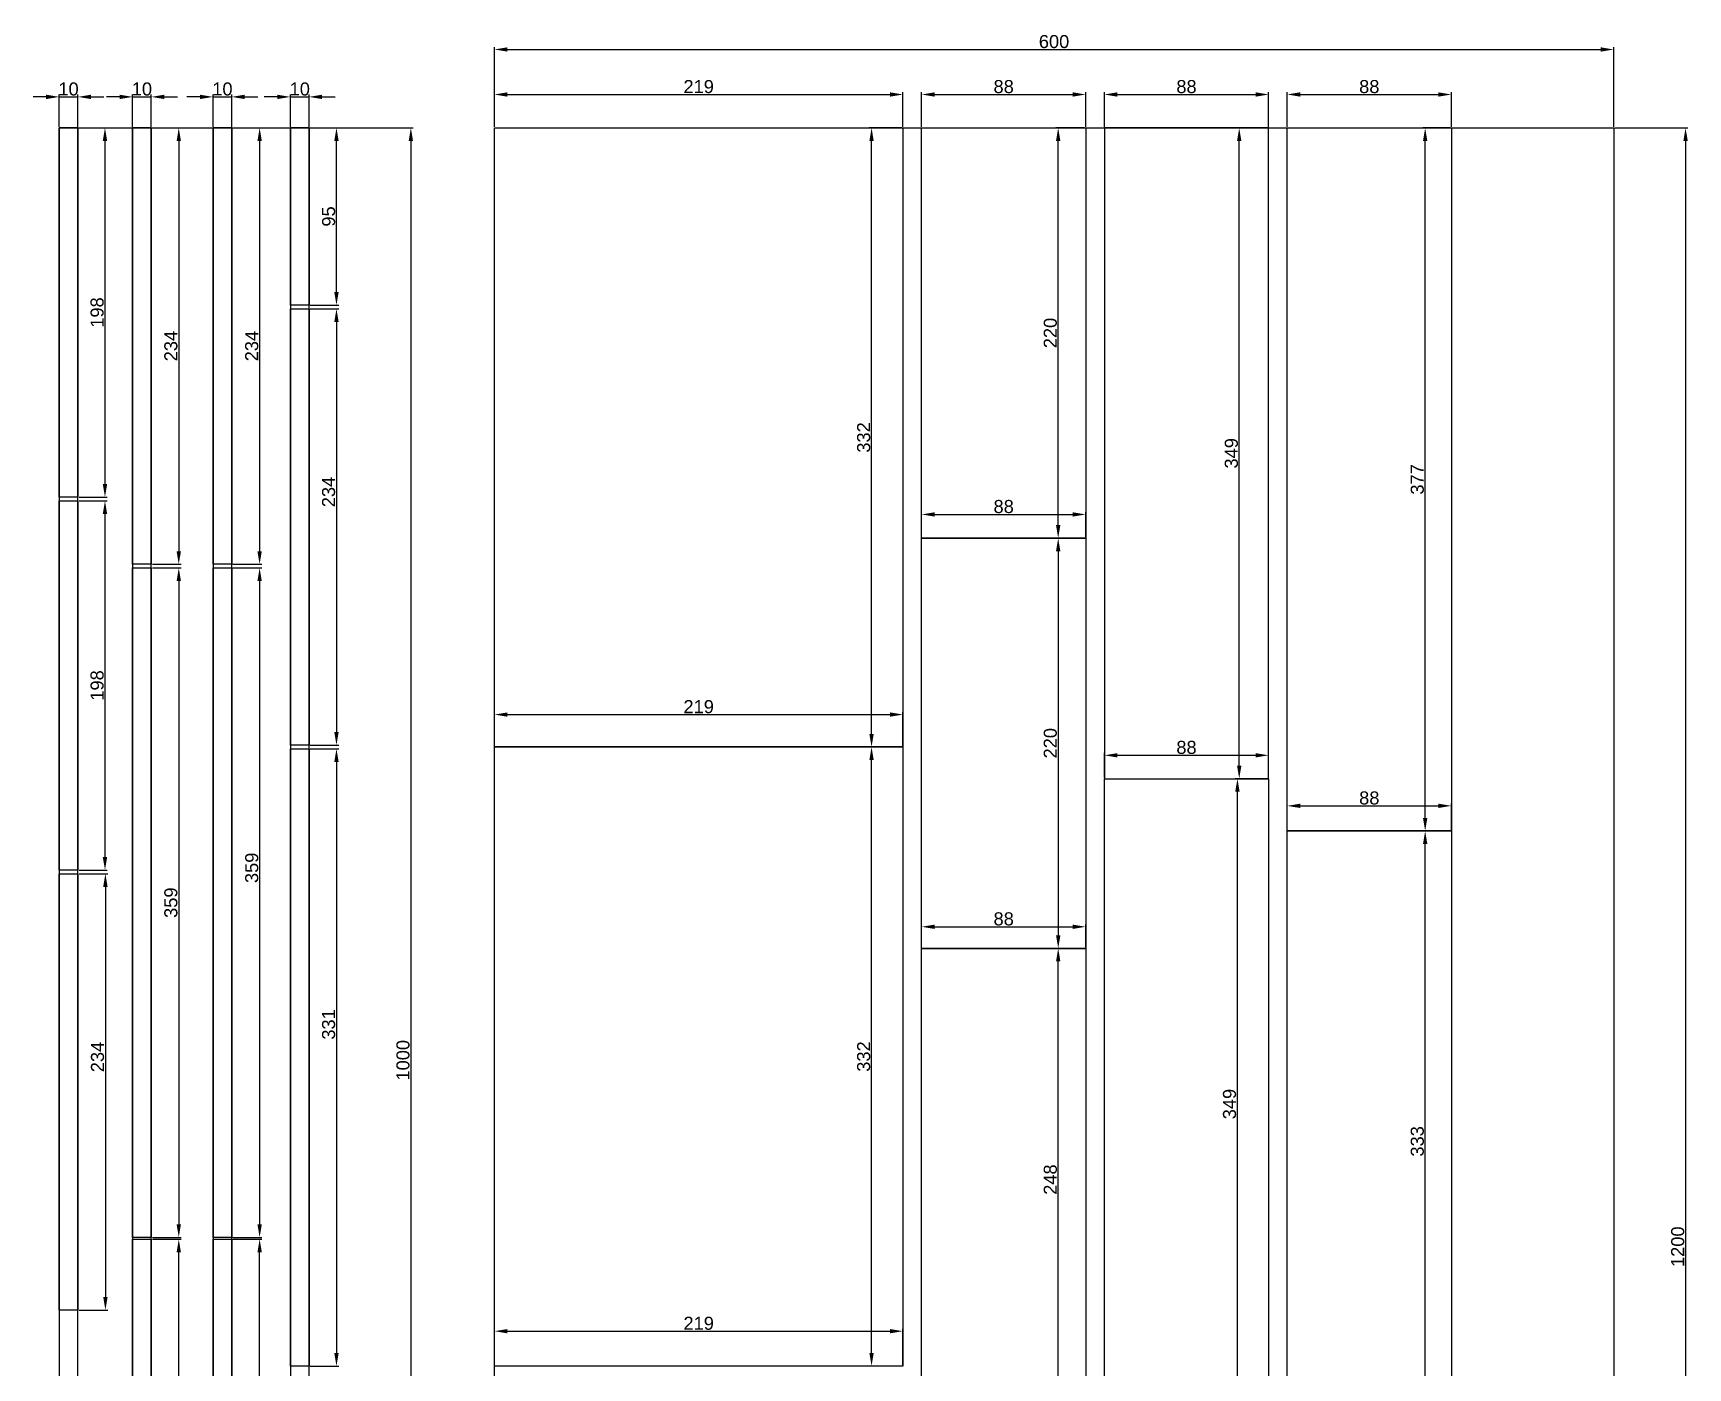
# Model space of a CAD drawing. Header units: millimetres. Extents: x 2483 to 4429, y -710 to 1566.
# Drawn here: x 3542 to 4429, y -175 to 541 of the extents above; entities that cross this region are included whole.
import ezdxf

# ---------------------------------------------------------------- set-up
doc = ezdxf.new("R2010")
doc.units = ezdxf.units.MM
doc.styles.get("Standard").update_dxf_attribs({"font": 'arial.ttf'})
doc.dimstyles.new('ISO-25', dxfattribs={"dimtxt": 7, "dimasz": 7, "dimexe": 1.25, "dimexo": 0.625, "dimtad": 1, "dimtxsty": 'Standard', "dimcen": 2.5, "dimadec": 0, "dimazin": 0, "dimtfac": 1, "dimtmove": 0, "dimatfit": 3, "dimfxl": 1, "dimarcsym": 0})

# ---------------------------------------------------------------- blocks, each defined once
blk = doc.blocks.new('*D347')
at = {"color": 0, "lineweight": -2, "transparency": 16777216}
for p, q in [((3789.08, 158.73), (3789.08, 176.73)), ((3796.08, 175.48), (4001.08, 175.48)), ((4008.08, 158.73), (4008.08, 176.73))]:
    blk.add_line(p, q, dxfattribs=at)
at = {"color": 0, "transparency": 16777216}
for points in [[(3796.08, 176.65), (3796.08, 174.32), (3789.08, 175.48)], [(4001.08, 176.65), (4001.08, 174.32), (4008.08, 175.48)]]:
    blk.add_solid(points, dxfattribs=at)
at = {"layer": 'Defpoints', "color": 0, "transparency": 16777216}
for p in [(4008.08, 175.48), (3789.08, 158.1), (4008.08, 158.1)]:
    blk.add_point(p, dxfattribs=at)
at = {"color": 0, "transparency": 16777216, "insert": (3898.58, 179.68), "char_height": 7, "attachment_point": 5}
blk.add_mtext('219', dxfattribs=at)
blk = doc.blocks.new('*D351')
at = {"color": 0, "lineweight": -2, "transparency": 16777216}
for p, q in [((4018.08, 270.73), (4018.08, 284.06)), ((4106.08, 270.73), (4106.08, 284.06)), ((4025.08, 282.81), (4099.08, 282.81))]:
    blk.add_line(p, q, dxfattribs=at)
at = {"color": 0, "transparency": 16777216}
for points in [[(4025.08, 283.98), (4025.08, 281.64), (4018.08, 282.81)], [(4099.08, 283.98), (4099.08, 281.64), (4106.08, 282.81)]]:
    blk.add_solid(points, dxfattribs=at)
at = {"layer": 'Defpoints', "color": 0, "transparency": 16777216}
for p in [(4106.08, 282.81), (4018.08, 270.1), (4106.08, 270.1)]:
    blk.add_point(p, dxfattribs=at)
at = {"color": 0, "transparency": 16777216, "insert": (4062.08, 287.01), "char_height": 7, "attachment_point": 5}
blk.add_mtext('88', dxfattribs=at)
blk = doc.blocks.new('*D352')
at = {"color": 0, "lineweight": -2, "transparency": 16777216}
for p, q in [((4105.46, 490.1), (4090.06, 490.1)), ((4091.31, 277.1), (4091.31, 483.1)), ((4105.46, 270.1), (4090.06, 270.1))]:
    blk.add_line(p, q, dxfattribs=at)
at = {"color": 0, "transparency": 16777216}
for points in [[(4090.14, 483.1), (4092.47, 483.1), (4091.31, 490.1)], [(4090.14, 277.1), (4092.47, 277.1), (4091.31, 270.1)]]:
    blk.add_solid(points, dxfattribs=at)
at = {"layer": 'Defpoints', "color": 0, "transparency": 16777216}
for p in [(4091.31, 490.1), (4106.08, 490.1), (4106.08, 270.1)]:
    blk.add_point(p, dxfattribs=at)
at = {"color": 0, "transparency": 16777216, "insert": (4087.11, 380.1), "char_height": 7, "attachment_point": 5, "rotation": 90}
blk.add_mtext('220', dxfattribs=at)
blk = doc.blocks.new('*D353')
at = {"color": 0, "lineweight": -2, "transparency": 16777216}
for p, q in [((4018.08, 50.73), (4018.08, 62.93)), ((4106.08, 50.73), (4106.08, 62.93)), ((4025.08, 61.68), (4099.08, 61.68))]:
    blk.add_line(p, q, dxfattribs=at)
at = {"color": 0, "transparency": 16777216}
for points in [[(4025.08, 62.85), (4025.08, 60.52), (4018.08, 61.68)], [(4099.08, 62.85), (4099.08, 60.52), (4106.08, 61.68)]]:
    blk.add_solid(points, dxfattribs=at)
at = {"layer": 'Defpoints', "color": 0, "transparency": 16777216}
for p in [(4106.08, 61.68), (4018.08, 50.1), (4106.08, 50.1)]:
    blk.add_point(p, dxfattribs=at)
at = {"color": 0, "transparency": 16777216, "insert": (4062.08, 65.88), "char_height": 7, "attachment_point": 5}
blk.add_mtext('88', dxfattribs=at)
blk = doc.blocks.new('*D354')
at = {"color": 0, "lineweight": -2, "transparency": 16777216}
for p, q in [((4105.46, 270.1), (4090.06, 270.1)), ((4091.31, 263.1), (4091.31, 57.1)), ((4105.46, 50.1), (4090.06, 50.1))]:
    blk.add_line(p, q, dxfattribs=at)
at = {"color": 0, "transparency": 16777216}
for points in [[(4090.14, 263.1), (4092.47, 263.1), (4091.31, 270.1)], [(4090.14, 57.1), (4092.47, 57.1), (4091.31, 50.1)]]:
    blk.add_solid(points, dxfattribs=at)
at = {"layer": 'Defpoints', "color": 0, "transparency": 16777216}
for p in [(4106.08, 270.1), (4091.31, 50.1), (4106.08, 50.1)]:
    blk.add_point(p, dxfattribs=at)
at = {"color": 0, "transparency": 16777216, "insert": (4087.11, 160.1), "char_height": 7, "attachment_point": 5, "rotation": 90}
blk.add_mtext('220', dxfattribs=at)
blk = doc.blocks.new('*D355')
at = {"color": 0, "lineweight": -2, "transparency": 16777216}
for p, q in [((4105.46, 50.1), (4090.06, 50.1)), ((4091.31, -190.9), (4091.31, 43.1)), ((4105.46, -197.9), (4090.06, -197.9))]:
    blk.add_line(p, q, dxfattribs=at)
at = {"color": 0, "transparency": 16777216}
for points in [[(4090.14, 43.1), (4092.47, 43.1), (4091.31, 50.1)], [(4090.14, -190.9), (4092.47, -190.9), (4091.31, -197.9)]]:
    blk.add_solid(points, dxfattribs=at)
at = {"layer": 'Defpoints', "color": 0, "transparency": 16777216}
for p in [(4091.31, 50.1), (4106.08, 50.1), (4106.08, -197.9)]:
    blk.add_point(p, dxfattribs=at)
at = {"color": 0, "transparency": 16777216, "insert": (4087.11, -73.9), "char_height": 7, "attachment_point": 5, "rotation": 90}
blk.add_mtext('248', dxfattribs=at)
blk = doc.blocks.new('*D359')
at = {"color": 0, "lineweight": -2, "transparency": 16777216}
for p, q in [((3789.08, 490.73), (3789.08, 509.27)), ((3796.08, 508.02), (4001.08, 508.02)), ((4008.08, 490.73), (4008.08, 509.27))]:
    blk.add_line(p, q, dxfattribs=at)
at = {"color": 0, "transparency": 16777216}
for points in [[(3796.08, 509.19), (3796.08, 506.85), (3789.08, 508.02)], [(4001.08, 509.19), (4001.08, 506.85), (4008.08, 508.02)]]:
    blk.add_solid(points, dxfattribs=at)
at = {"layer": 'Defpoints', "color": 0, "transparency": 16777216}
for p in [(4008.08, 508.02), (3789.08, 490.1), (4008.08, 490.1)]:
    blk.add_point(p, dxfattribs=at)
at = {"color": 0, "transparency": 16777216, "insert": (3898.58, 512.22), "char_height": 7, "attachment_point": 5}
blk.add_mtext('219', dxfattribs=at)
blk = doc.blocks.new('*D360')
at = {"color": 0, "lineweight": -2, "transparency": 16777216}
for p, q in [((4018.08, 490.73), (4018.08, 509.27)), ((4025.08, 508.02), (4099.08, 508.02)), ((4106.08, 490.73), (4106.08, 509.27))]:
    blk.add_line(p, q, dxfattribs=at)
at = {"color": 0, "transparency": 16777216}
for points in [[(4025.08, 509.19), (4025.08, 506.85), (4018.08, 508.02)], [(4099.08, 509.19), (4099.08, 506.85), (4106.08, 508.02)]]:
    blk.add_solid(points, dxfattribs=at)
at = {"layer": 'Defpoints', "color": 0, "transparency": 16777216}
for p in [(4106.08, 508.02), (4018.08, 490.1), (4106.08, 490.1)]:
    blk.add_point(p, dxfattribs=at)
at = {"color": 0, "transparency": 16777216, "insert": (4062.08, 512.22), "char_height": 7, "attachment_point": 5}
blk.add_mtext('88', dxfattribs=at)
blk = doc.blocks.new('*D363')
at = {"color": 0, "lineweight": -2, "transparency": 16777216}
for p, q in [((4203.46, 490.1), (4187.1, 490.1)), ((4188.35, 148.1), (4188.35, 483.1)), ((4203.46, 141.1), (4187.1, 141.1))]:
    blk.add_line(p, q, dxfattribs=at)
at = {"color": 0, "transparency": 16777216}
for points in [[(4187.18, 483.1), (4189.51, 483.1), (4188.35, 490.1)], [(4187.18, 148.1), (4189.51, 148.1), (4188.35, 141.1)]]:
    blk.add_solid(points, dxfattribs=at)
at = {"layer": 'Defpoints', "color": 0, "transparency": 16777216}
for p in [(4188.35, 490.1), (4204.08, 490.1), (4204.08, 141.1)]:
    blk.add_point(p, dxfattribs=at)
at = {"color": 0, "transparency": 16777216, "insert": (4184.15, 315.6), "char_height": 7, "attachment_point": 5, "rotation": 90}
blk.add_mtext('349', dxfattribs=at)
blk = doc.blocks.new('*D366')
at = {"color": 0, "lineweight": -2, "transparency": 16777216}
for p, q in [((4203.46, 141.1), (4186.13, 141.1)), ((4187.38, -200.9), (4187.38, 134.1)), ((4204.46, -207.9), (4186.13, -207.9))]:
    blk.add_line(p, q, dxfattribs=at)
at = {"color": 0, "transparency": 16777216}
for points in [[(4186.21, 134.1), (4188.55, 134.1), (4187.38, 141.1)], [(4186.21, -200.9), (4188.55, -200.9), (4187.38, -207.9)]]:
    blk.add_solid(points, dxfattribs=at)
at = {"layer": 'Defpoints', "color": 0, "transparency": 16777216}
for p in [(4187.38, 141.1), (4204.08, 141.1), (4205.08, -207.9)]:
    blk.add_point(p, dxfattribs=at)
at = {"color": 0, "transparency": 16777216, "insert": (4183.18, -33.4), "char_height": 7, "attachment_point": 5, "rotation": 90}
blk.add_mtext('349', dxfattribs=at)
blk = doc.blocks.new('*D374')
at = {"color": 0, "lineweight": -2, "transparency": 16777216}
for p, q in [((4116.08, 141.73), (4116.08, 154.89)), ((4123.08, 153.64), (4197.08, 153.64)), ((4204.08, 141.73), (4204.08, 154.89))]:
    blk.add_line(p, q, dxfattribs=at)
at = {"color": 0, "transparency": 16777216}
for points in [[(4123.08, 154.81), (4123.08, 152.48), (4116.08, 153.64)], [(4197.08, 154.81), (4197.08, 152.48), (4204.08, 153.64)]]:
    blk.add_solid(points, dxfattribs=at)
at = {"layer": 'Defpoints', "color": 0, "transparency": 16777216}
for p in [(4204.08, 153.64), (4116.08, 141.1), (4204.08, 141.1)]:
    blk.add_point(p, dxfattribs=at)
at = {"color": 0, "transparency": 16777216, "insert": (4160.08, 157.84), "char_height": 7, "attachment_point": 5}
blk.add_mtext('88', dxfattribs=at)
blk = doc.blocks.new('*D375')
at = {"color": 0, "lineweight": -2, "transparency": 16777216}
for p, q in [((4116.08, 490.73), (4116.08, 509.27)), ((4123.08, 508.02), (4197.08, 508.02)), ((4204.08, 490.73), (4204.08, 509.27))]:
    blk.add_line(p, q, dxfattribs=at)
at = {"color": 0, "transparency": 16777216}
for points in [[(4123.08, 509.19), (4123.08, 506.85), (4116.08, 508.02)], [(4197.08, 509.19), (4197.08, 506.85), (4204.08, 508.02)]]:
    blk.add_solid(points, dxfattribs=at)
at = {"layer": 'Defpoints', "color": 0, "transparency": 16777216}
for p in [(4204.08, 508.02), (4116.08, 490.1), (4204.08, 490.1)]:
    blk.add_point(p, dxfattribs=at)
at = {"color": 0, "transparency": 16777216, "insert": (4160.08, 512.22), "char_height": 7, "attachment_point": 5}
blk.add_mtext('88', dxfattribs=at)
blk = doc.blocks.new('*D379')
at = {"color": 0, "lineweight": -2, "transparency": 16777216}
for p, q in [((4214.08, 490.73), (4214.08, 509.27)), ((4221.08, 508.02), (4295.08, 508.02)), ((4302.08, 490.73), (4302.08, 509.27))]:
    blk.add_line(p, q, dxfattribs=at)
at = {"color": 0, "transparency": 16777216}
for points in [[(4221.08, 509.19), (4221.08, 506.85), (4214.08, 508.02)], [(4295.08, 509.19), (4295.08, 506.85), (4302.08, 508.02)]]:
    blk.add_solid(points, dxfattribs=at)
at = {"layer": 'Defpoints', "color": 0, "transparency": 16777216}
for p in [(4302.08, 508.02), (4214.08, 490.1), (4302.08, 490.1)]:
    blk.add_point(p, dxfattribs=at)
at = {"color": 0, "transparency": 16777216, "insert": (4258.08, 512.22), "char_height": 7, "attachment_point": 5}
blk.add_mtext('88', dxfattribs=at)
blk = doc.blocks.new('*D380')
at = {"color": 0, "lineweight": -2, "transparency": 16777216}
for p, q in [((4214.08, 113.73), (4214.08, 127.78)), ((4221.08, 126.53), (4295.08, 126.53)), ((4302.08, 113.73), (4302.08, 127.78))]:
    blk.add_line(p, q, dxfattribs=at)
at = {"color": 0, "transparency": 16777216}
for points in [[(4221.08, 127.7), (4221.08, 125.37), (4214.08, 126.53)], [(4295.08, 127.7), (4295.08, 125.37), (4302.08, 126.53)]]:
    blk.add_solid(points, dxfattribs=at)
at = {"layer": 'Defpoints', "color": 0, "transparency": 16777216}
for p in [(4302.08, 126.53), (4214.08, 113.1), (4302.08, 113.1)]:
    blk.add_point(p, dxfattribs=at)
at = {"color": 0, "transparency": 16777216, "insert": (4258.08, 130.73), "char_height": 7, "attachment_point": 5}
blk.add_mtext('88', dxfattribs=at)
blk = doc.blocks.new('*D381')
at = {"color": 0, "lineweight": -2, "transparency": 16777216}
for p, q in [((4301.46, 490.1), (4286.78, 490.1)), ((4288.03, 120.1), (4288.03, 483.1)), ((4301.46, 113.1), (4286.78, 113.1))]:
    blk.add_line(p, q, dxfattribs=at)
at = {"color": 0, "transparency": 16777216}
for points in [[(4286.86, 483.1), (4289.2, 483.1), (4288.03, 490.1)], [(4286.86, 120.1), (4289.2, 120.1), (4288.03, 113.1)]]:
    blk.add_solid(points, dxfattribs=at)
at = {"layer": 'Defpoints', "color": 0, "transparency": 16777216}
for p in [(4288.03, 490.1), (4302.08, 490.1), (4302.08, 113.1)]:
    blk.add_point(p, dxfattribs=at)
at = {"color": 0, "transparency": 16777216, "insert": (4283.83, 301.6), "char_height": 7, "attachment_point": 5, "rotation": 90}
blk.add_mtext('377', dxfattribs=at)
blk = doc.blocks.new('*D386')
at = {"color": 0, "lineweight": -2, "transparency": 16777216}
for p, q in [((4301.46, 113.1), (4286.78, 113.1)), ((4288.03, -212.9), (4288.03, 106.1)), ((4301.46, -219.9), (4286.78, -219.9))]:
    blk.add_line(p, q, dxfattribs=at)
at = {"color": 0, "transparency": 16777216}
for points in [[(4286.86, 106.1), (4289.2, 106.1), (4288.03, 113.1)], [(4286.86, -212.9), (4289.2, -212.9), (4288.03, -219.9)]]:
    blk.add_solid(points, dxfattribs=at)
at = {"layer": 'Defpoints', "color": 0, "transparency": 16777216}
for p in [(4288.03, 113.1), (4302.08, 113.1), (4302.08, -219.9)]:
    blk.add_point(p, dxfattribs=at)
at = {"color": 0, "transparency": 16777216, "insert": (4283.83, -53.4), "char_height": 7, "attachment_point": 5, "rotation": 90}
blk.add_mtext('333', dxfattribs=at)
blk = doc.blocks.new('*D398')
at = {"color": 0, "lineweight": -2, "transparency": 16777216}
for p, q in [((4007.46, 490.1), (3990.01, 490.1)), ((3991.26, 165.1), (3991.26, 483.1)), ((4007.46, 158.1), (3990.01, 158.1))]:
    blk.add_line(p, q, dxfattribs=at)
at = {"color": 0, "transparency": 16777216}
for points in [[(3990.09, 483.1), (3992.42, 483.1), (3991.26, 490.1)], [(3990.09, 165.1), (3992.42, 165.1), (3991.26, 158.1)]]:
    blk.add_solid(points, dxfattribs=at)
at = {"layer": 'Defpoints', "color": 0, "transparency": 16777216}
for p in [(3991.26, 490.1), (4008.08, 490.1), (4008.08, 158.1)]:
    blk.add_point(p, dxfattribs=at)
at = {"color": 0, "transparency": 16777216, "insert": (3987.05, 324.1), "char_height": 7, "attachment_point": 5, "rotation": 90}
blk.add_mtext('332', dxfattribs=at)
blk = doc.blocks.new('*D400')
at = {"color": 0, "lineweight": -2, "transparency": 16777216}
for p, q in [((3789.08, -173.27), (3789.08, -153.95)), ((3796.08, -155.2), (4001.08, -155.2)), ((4008.08, -173.27), (4008.08, -153.95))]:
    blk.add_line(p, q, dxfattribs=at)
at = {"color": 0, "transparency": 16777216}
for points in [[(3796.08, -154.04), (3796.08, -156.37), (3789.08, -155.2)], [(4001.08, -154.04), (4001.08, -156.37), (4008.08, -155.2)]]:
    blk.add_solid(points, dxfattribs=at)
at = {"layer": 'Defpoints', "color": 0, "transparency": 16777216}
for p in [(4008.08, -155.2), (3789.08, -173.9), (4008.08, -173.9)]:
    blk.add_point(p, dxfattribs=at)
at = {"color": 0, "transparency": 16777216, "insert": (3898.58, -151), "char_height": 7, "attachment_point": 5}
blk.add_mtext('219', dxfattribs=at)
blk = doc.blocks.new('*D401')
at = {"color": 0, "lineweight": -2, "transparency": 16777216}
for p, q in [((4007.46, 158.1), (3990.01, 158.1)), ((3991.26, -166.9), (3991.26, 151.1)), ((4007.46, -173.9), (3990.01, -173.9))]:
    blk.add_line(p, q, dxfattribs=at)
at = {"color": 0, "transparency": 16777216}
for points in [[(3990.09, 151.1), (3992.42, 151.1), (3991.26, 158.1)], [(3990.09, -166.9), (3992.42, -166.9), (3991.26, -173.9)]]:
    blk.add_solid(points, dxfattribs=at)
at = {"layer": 'Defpoints', "color": 0, "transparency": 16777216}
for p in [(3991.26, 158.1), (4008.08, 158.1), (4008.08, -173.9)]:
    blk.add_point(p, dxfattribs=at)
at = {"color": 0, "transparency": 16777216, "insert": (3987.05, -7.9), "char_height": 7, "attachment_point": 5, "rotation": 90}
blk.add_mtext('332', dxfattribs=at)
blk = doc.blocks.new('*D403')
at = {"color": 0, "lineweight": -2, "transparency": 16777216}
for p, q in [((3789.08, 490.73), (3789.08, 533.41)), ((4389.08, 490.73), (4389.08, 533.41)), ((3796.08, 532.16), (4382.08, 532.16))]:
    blk.add_line(p, q, dxfattribs=at)
at = {"color": 0, "transparency": 16777216}
for points in [[(3796.08, 533.33), (3796.08, 530.99), (3789.08, 532.16)], [(4382.08, 533.33), (4382.08, 530.99), (4389.08, 532.16)]]:
    blk.add_solid(points, dxfattribs=at)
at = {"layer": 'Defpoints', "color": 0, "transparency": 16777216}
for p in [(4389.08, 532.16), (3789.08, 490.1), (4389.08, 490.1)]:
    blk.add_point(p, dxfattribs=at)
at = {"color": 0, "transparency": 16777216, "insert": (4089.08, 536.36), "char_height": 7, "attachment_point": 5}
blk.add_mtext('600', dxfattribs=at)
blk = doc.blocks.new('*D404')
at = {"color": 0, "lineweight": -2, "transparency": 16777216}
for p, q in [((4389.71, 490.1), (4428.87, 490.1)), ((4427.62, 483.1), (4427.62, -702.9)), ((4389.71, -709.9), (4428.87, -709.9))]:
    blk.add_line(p, q, dxfattribs=at)
at = {"color": 0, "transparency": 16777216}
for points in [[(4426.46, 483.1), (4428.79, 483.1), (4427.62, 490.1)], [(4426.46, -702.9), (4428.79, -702.9), (4427.62, -709.9)]]:
    blk.add_solid(points, dxfattribs=at)
at = {"layer": 'Defpoints', "color": 0, "transparency": 16777216}
for p in [(4389.08, 490.1), (4389.08, -709.9), (4427.62, -709.9)]:
    blk.add_point(p, dxfattribs=at)
at = {"color": 0, "transparency": 16777216, "insert": (4423.43, -109.9), "char_height": 7, "attachment_point": 5, "rotation": 90}
blk.add_mtext('1200', dxfattribs=at)
blk = doc.blocks.new('*D431')
at = {"color": 0, "lineweight": -2, "transparency": 16777216}
for p, q in [((3672.73, 506.73), (3665.73, 506.73)), ((3679.73, 490.73), (3679.73, 507.98)), ((3679.73, 506.73), (3689.73, 506.73)), ((3689.73, 490.73), (3689.73, 507.98)), ((3696.73, 506.73), (3703.73, 506.73))]:
    blk.add_line(p, q, dxfattribs=at)
at = {"color": 0, "transparency": 16777216}
for points in [[(3672.73, 507.9), (3672.73, 505.57), (3679.73, 506.73)], [(3696.73, 507.9), (3696.73, 505.57), (3689.73, 506.73)]]:
    blk.add_solid(points, dxfattribs=at)
at = {"layer": 'Defpoints', "color": 0, "transparency": 16777216}
for p in [(3689.73, 506.73), (3679.73, 490.1), (3689.73, 490.1)]:
    blk.add_point(p, dxfattribs=at)
at = {"color": 0, "transparency": 16777216, "insert": (3684.73, 510.93), "char_height": 7, "attachment_point": 5}
blk.add_mtext('10', dxfattribs=at)
blk = doc.blocks.new('*D437')
at = {"color": 0, "lineweight": -2, "transparency": 16777216}
for p, q in [((3631.26, 506.73), (3624.26, 506.73)), ((3638.26, 490.73), (3638.26, 507.98)), ((3638.26, 506.73), (3648.26, 506.73)), ((3648.26, 490.73), (3648.26, 507.98)), ((3655.26, 506.73), (3662.26, 506.73))]:
    blk.add_line(p, q, dxfattribs=at)
at = {"color": 0, "transparency": 16777216}
for points in [[(3631.26, 507.9), (3631.26, 505.57), (3638.26, 506.73)], [(3655.26, 507.9), (3655.26, 505.57), (3648.26, 506.73)]]:
    blk.add_solid(points, dxfattribs=at)
at = {"layer": 'Defpoints', "color": 0, "transparency": 16777216}
for p in [(3648.26, 506.73), (3638.26, 490.1), (3648.26, 490.1)]:
    blk.add_point(p, dxfattribs=at)
at = {"color": 0, "transparency": 16777216, "insert": (3643.26, 510.93), "char_height": 7, "attachment_point": 5}
blk.add_mtext('10', dxfattribs=at)
blk = doc.blocks.new('*D439')
at = {"color": 0, "lineweight": -2, "transparency": 16777216}
for p, q in [((3548.77, 506.73), (3541.77, 506.73)), ((3555.77, 490.73), (3555.77, 507.98)), ((3555.77, 506.73), (3565.77, 506.73)), ((3565.77, 490.73), (3565.77, 507.98)), ((3572.77, 506.73), (3579.77, 506.73))]:
    blk.add_line(p, q, dxfattribs=at)
at = {"color": 0, "transparency": 16777216}
for points in [[(3548.77, 507.9), (3548.77, 505.57), (3555.77, 506.73)], [(3572.77, 507.9), (3572.77, 505.57), (3565.77, 506.73)]]:
    blk.add_solid(points, dxfattribs=at)
at = {"layer": 'Defpoints', "color": 0, "transparency": 16777216}
for p in [(3565.77, 506.73), (3555.77, 490.1), (3565.77, 490.1)]:
    blk.add_point(p, dxfattribs=at)
at = {"color": 0, "transparency": 16777216, "insert": (3560.77, 510.93), "char_height": 7, "attachment_point": 5}
blk.add_mtext('10', dxfattribs=at)
blk = doc.blocks.new('*D440')
at = {"color": 0, "lineweight": -2, "transparency": 16777216}
for p, q in [((3690.36, 490.1), (3705.66, 490.1)), ((3704.41, 402.1), (3704.41, 483.1)), ((3690.36, 395.1), (3705.66, 395.1))]:
    blk.add_line(p, q, dxfattribs=at)
at = {"color": 0, "transparency": 16777216}
for points in [[(3703.24, 483.1), (3705.58, 483.1), (3704.41, 490.1)], [(3703.24, 402.1), (3705.58, 402.1), (3704.41, 395.1)]]:
    blk.add_solid(points, dxfattribs=at)
at = {"layer": 'Defpoints', "color": 0, "transparency": 16777216}
for p in [(3689.73, 490.1), (3704.41, 490.1), (3689.73, 395.1)]:
    blk.add_point(p, dxfattribs=at)
at = {"color": 0, "transparency": 16777216, "insert": (3700.21, 442.6), "char_height": 7, "attachment_point": 5, "rotation": 90}
blk.add_mtext('95', dxfattribs=at)
blk = doc.blocks.new('*D441')
at = {"color": 0, "lineweight": -2, "transparency": 16777216}
for p, q in [((3690.36, 393.1), (3705.66, 393.1)), ((3704.41, 386.1), (3704.41, 166.1)), ((3690.36, 159.1), (3705.66, 159.1))]:
    blk.add_line(p, q, dxfattribs=at)
at = {"color": 0, "transparency": 16777216}
for points in [[(3703.24, 386.1), (3705.58, 386.1), (3704.41, 393.1)], [(3703.24, 166.1), (3705.58, 166.1), (3704.41, 159.1)]]:
    blk.add_solid(points, dxfattribs=at)
at = {"layer": 'Defpoints', "color": 0, "transparency": 16777216}
for p in [(3689.73, 393.1), (3689.73, 159.1), (3704.41, 159.1)]:
    blk.add_point(p, dxfattribs=at)
at = {"color": 0, "transparency": 16777216, "insert": (3700.21, 294.84), "char_height": 7, "attachment_point": 5, "rotation": 90}
blk.add_mtext('234', dxfattribs=at)
blk = doc.blocks.new('*D442')
at = {"color": 0, "lineweight": -2, "transparency": 16777216}
for p, q in [((3690.36, 157.1), (3705.66, 157.1)), ((3704.41, 150.1), (3704.41, -166.9)), ((3690.36, -173.9), (3705.66, -173.9))]:
    blk.add_line(p, q, dxfattribs=at)
at = {"color": 0, "transparency": 16777216}
for points in [[(3703.24, 150.1), (3705.58, 150.1), (3704.41, 157.1)], [(3703.24, -166.9), (3705.58, -166.9), (3704.41, -173.9)]]:
    blk.add_solid(points, dxfattribs=at)
at = {"layer": 'Defpoints', "color": 0, "transparency": 16777216}
for p in [(3689.73, 157.1), (3689.73, -173.9), (3704.41, -173.9)]:
    blk.add_point(p, dxfattribs=at)
at = {"color": 0, "transparency": 16777216, "insert": (3700.21, 9.31), "char_height": 7, "attachment_point": 5, "rotation": 90}
blk.add_mtext('331', dxfattribs=at)
blk = doc.blocks.new('*D444')
at = {"color": 0, "lineweight": -2, "transparency": 16777216}
for p, q in [((3648.89, 490.1), (3664.46, 490.1)), ((3663.21, 483.1), (3663.21, 263.1)), ((3648.89, 256.1), (3664.46, 256.1))]:
    blk.add_line(p, q, dxfattribs=at)
at = {"color": 0, "transparency": 16777216}
for points in [[(3662.04, 483.1), (3664.38, 483.1), (3663.21, 490.1)], [(3662.04, 263.1), (3664.38, 263.1), (3663.21, 256.1)]]:
    blk.add_solid(points, dxfattribs=at)
at = {"layer": 'Defpoints', "color": 0, "transparency": 16777216}
for p in [(3648.26, 490.1), (3648.26, 256.1), (3663.21, 256.1)]:
    blk.add_point(p, dxfattribs=at)
at = {"color": 0, "transparency": 16777216, "insert": (3659.01, 373.1), "char_height": 7, "attachment_point": 5, "rotation": 90}
blk.add_mtext('234', dxfattribs=at)
blk = doc.blocks.new('*D445')
at = {"color": 0, "lineweight": -2, "transparency": 16777216}
for p, q in [((3648.89, 254.1), (3664.46, 254.1)), ((3663.21, 247.1), (3663.21, -97.9)), ((3648.89, -104.9), (3664.46, -104.9))]:
    blk.add_line(p, q, dxfattribs=at)
at = {"color": 0, "transparency": 16777216}
for points in [[(3662.04, 247.1), (3664.38, 247.1), (3663.21, 254.1)], [(3662.04, -97.9), (3664.38, -97.9), (3663.21, -104.9)]]:
    blk.add_solid(points, dxfattribs=at)
at = {"layer": 'Defpoints', "color": 0, "transparency": 16777216}
for p in [(3648.26, 254.1), (3648.26, -104.9), (3663.21, -104.9)]:
    blk.add_point(p, dxfattribs=at)
at = {"color": 0, "transparency": 16777216, "insert": (3659.01, 93.28), "char_height": 7, "attachment_point": 5, "rotation": 90}
blk.add_mtext('359', dxfattribs=at)
blk = doc.blocks.new('*D446')
at = {"color": 0, "lineweight": -2, "transparency": 16777216}
for p, q in [((3648.89, -105.9), (3664.46, -105.9)), ((3663.21, -457.9), (3663.21, -112.9)), ((3648.89, -464.9), (3664.46, -464.9))]:
    blk.add_line(p, q, dxfattribs=at)
at = {"color": 0, "transparency": 16777216}
for points in [[(3662.04, -112.9), (3664.38, -112.9), (3663.21, -105.9)], [(3662.04, -457.9), (3664.38, -457.9), (3663.21, -464.9)]]:
    blk.add_solid(points, dxfattribs=at)
at = {"layer": 'Defpoints', "color": 0, "transparency": 16777216}
for p in [(3648.26, -105.9), (3663.21, -105.9), (3648.26, -464.9)]:
    blk.add_point(p, dxfattribs=at)
at = {"color": 0, "transparency": 16777216, "insert": (3659.01, -266.72), "char_height": 7, "attachment_point": 5, "rotation": 90}
blk.add_mtext('359', dxfattribs=at)
blk = doc.blocks.new('*D453')
at = {"color": 0, "lineweight": -2, "transparency": 16777216}
for p, q in [((3588.11, 506.73), (3581.11, 506.73)), ((3595.11, 490.73), (3595.11, 507.98)), ((3595.11, 506.73), (3605.11, 506.73)), ((3605.11, 490.73), (3605.11, 507.98)), ((3612.11, 506.73), (3619.11, 506.73))]:
    blk.add_line(p, q, dxfattribs=at)
at = {"color": 0, "transparency": 16777216}
for points in [[(3588.11, 507.9), (3588.11, 505.57), (3595.11, 506.73)], [(3612.11, 507.9), (3612.11, 505.57), (3605.11, 506.73)]]:
    blk.add_solid(points, dxfattribs=at)
at = {"layer": 'Defpoints', "color": 0, "transparency": 16777216}
for p in [(3605.11, 506.73), (3595.11, 490.1), (3605.11, 490.1)]:
    blk.add_point(p, dxfattribs=at)
at = {"color": 0, "transparency": 16777216, "insert": (3600.11, 510.93), "char_height": 7, "attachment_point": 5}
blk.add_mtext('10', dxfattribs=at)
blk = doc.blocks.new('*D454')
at = {"color": 0, "lineweight": -2, "transparency": 16777216}
for p, q in [((3605.74, 490.1), (3621.11, 490.1)), ((3619.86, 483.1), (3619.86, 263.1)), ((3605.74, 256.1), (3621.11, 256.1))]:
    blk.add_line(p, q, dxfattribs=at)
at = {"color": 0, "transparency": 16777216}
for points in [[(3618.7, 483.1), (3621.03, 483.1), (3619.86, 490.1)], [(3618.7, 263.1), (3621.03, 263.1), (3619.86, 256.1)]]:
    blk.add_solid(points, dxfattribs=at)
at = {"layer": 'Defpoints', "color": 0, "transparency": 16777216}
for p in [(3605.11, 490.1), (3605.11, 256.1), (3619.86, 256.1)]:
    blk.add_point(p, dxfattribs=at)
at = {"color": 0, "transparency": 16777216, "insert": (3615.66, 373.1), "char_height": 7, "attachment_point": 5, "rotation": 90}
blk.add_mtext('234', dxfattribs=at)
blk = doc.blocks.new('*D455')
at = {"color": 0, "lineweight": -2, "transparency": 16777216}
for p, q in [((3605.74, 254.1), (3621.11, 254.1)), ((3619.86, 247.1), (3619.86, -97.9)), ((3605.74, -104.9), (3621.11, -104.9))]:
    blk.add_line(p, q, dxfattribs=at)
at = {"color": 0, "transparency": 16777216}
for points in [[(3618.7, 247.1), (3621.03, 247.1), (3619.86, 254.1)], [(3618.7, -97.9), (3621.03, -97.9), (3619.86, -104.9)]]:
    blk.add_solid(points, dxfattribs=at)
at = {"layer": 'Defpoints', "color": 0, "transparency": 16777216}
for p in [(3605.11, 254.1), (3605.11, -104.9), (3619.86, -104.9)]:
    blk.add_point(p, dxfattribs=at)
at = {"color": 0, "transparency": 16777216, "insert": (3615.66, 74.6), "char_height": 7, "attachment_point": 5, "rotation": 90}
blk.add_mtext('359', dxfattribs=at)
blk = doc.blocks.new('*D456')
at = {"color": 0, "lineweight": -2, "transparency": 16777216}
for p, q in [((3605.74, -105.9), (3621.11, -105.9)), ((3619.86, -457.9), (3619.86, -112.9)), ((3605.74, -464.9), (3621.11, -464.9))]:
    blk.add_line(p, q, dxfattribs=at)
at = {"color": 0, "transparency": 16777216}
for points in [[(3618.7, -112.9), (3621.03, -112.9), (3619.86, -105.9)], [(3618.7, -457.9), (3621.03, -457.9), (3619.86, -464.9)]]:
    blk.add_solid(points, dxfattribs=at)
at = {"layer": 'Defpoints', "color": 0, "transparency": 16777216}
for p in [(3605.11, -105.9), (3619.86, -105.9), (3605.11, -464.9)]:
    blk.add_point(p, dxfattribs=at)
at = {"color": 0, "transparency": 16777216, "insert": (3615.66, -266.72), "char_height": 7, "attachment_point": 5, "rotation": 90}
blk.add_mtext('359', dxfattribs=at)
blk = doc.blocks.new('*D459')
at = {"color": 0, "lineweight": -2, "transparency": 16777216}
for p, q in [((3566.4, 90.1), (3581.78, 90.1)), ((3580.53, 83.1), (3580.53, -136.9)), ((3566.4, -143.9), (3581.78, -143.9))]:
    blk.add_line(p, q, dxfattribs=at)
at = {"color": 0, "transparency": 16777216}
for points in [[(3579.36, 83.1), (3581.7, 83.1), (3580.53, 90.1)], [(3579.36, -136.9), (3581.7, -136.9), (3580.53, -143.9)]]:
    blk.add_solid(points, dxfattribs=at)
at = {"layer": 'Defpoints', "color": 0, "transparency": 16777216}
for p in [(3565.77, 90.1), (3565.77, -143.9), (3580.53, -143.9)]:
    blk.add_point(p, dxfattribs=at)
at = {"color": 0, "transparency": 16777216, "insert": (3576.33, -8.16), "char_height": 7, "attachment_point": 5, "rotation": 90}
blk.add_mtext('234', dxfattribs=at)
blk = doc.blocks.new('*D460')
at = {"color": 0, "lineweight": -2, "transparency": 16777216}
for p, q in [((3556.4, 490.1), (3745.53, 490.1)), ((3744.28, 483.1), (3744.28, -502.9)), ((3556.4, -509.9), (3745.53, -509.9))]:
    blk.add_line(p, q, dxfattribs=at)
at = {"color": 0, "transparency": 16777216}
for points in [[(3743.11, 483.1), (3745.44, 483.1), (3744.28, 490.1)], [(3743.11, -502.9), (3745.44, -502.9), (3744.28, -509.9)]]:
    blk.add_solid(points, dxfattribs=at)
at = {"layer": 'Defpoints', "color": 0, "transparency": 16777216}
for p in [(3555.77, 490.1), (3555.77, -509.9), (3744.28, -509.9)]:
    blk.add_point(p, dxfattribs=at)
at = {"color": 0, "transparency": 16777216, "insert": (3740.08, -9.9), "char_height": 7, "attachment_point": 5, "rotation": 90}
blk.add_mtext('1000', dxfattribs=at)
blk = doc.blocks.new('*D482')
at = {"color": 0, "lineweight": -2, "transparency": 16777216}
for p, q in [((3566.4, 490.1), (3581.56, 490.1)), ((3580.31, 483.1), (3580.31, 299.1)), ((3566.4, 292.1), (3581.56, 292.1))]:
    blk.add_line(p, q, dxfattribs=at)
at = {"color": 0, "transparency": 16777216}
for points in [[(3579.14, 483.1), (3581.47, 483.1), (3580.31, 490.1)], [(3579.14, 299.1), (3581.47, 299.1), (3580.31, 292.1)]]:
    blk.add_solid(points, dxfattribs=at)
at = {"layer": 'Defpoints', "color": 0, "transparency": 16777216}
for p in [(3565.77, 490.1), (3565.77, 292.1), (3580.31, 292.1)]:
    blk.add_point(p, dxfattribs=at)
at = {"color": 0, "transparency": 16777216, "insert": (3576.11, 391.1), "char_height": 7, "attachment_point": 5, "rotation": 90}
blk.add_mtext('198', dxfattribs=at)
blk = doc.blocks.new('*D483')
at = {"color": 0, "lineweight": -2, "transparency": 16777216}
for p, q in [((3566.4, 290.1), (3581.56, 290.1)), ((3580.31, 283.1), (3580.31, 99.1)), ((3566.4, 92.1), (3581.56, 92.1))]:
    blk.add_line(p, q, dxfattribs=at)
at = {"color": 0, "transparency": 16777216}
for points in [[(3579.14, 283.1), (3581.47, 283.1), (3580.31, 290.1)], [(3579.14, 99.1), (3581.47, 99.1), (3580.31, 92.1)]]:
    blk.add_solid(points, dxfattribs=at)
at = {"layer": 'Defpoints', "color": 0, "transparency": 16777216}
for p in [(3565.77, 290.1), (3565.77, 92.1), (3580.31, 92.1)]:
    blk.add_point(p, dxfattribs=at)
at = {"color": 0, "transparency": 16777216, "insert": (3576.11, 191.1), "char_height": 7, "attachment_point": 5, "rotation": 90}
blk.add_mtext('198', dxfattribs=at)

msp = doc.modelspace()

# ---------------------------------------------------------------- linework, layer by layer
for points in [[(3565.773, 490.105), (3555.773, 490.105), (3555.773, -509.895), (3565.773, -509.895)], [(3555.773, 490.105), (3565.773, 490.105), (3565.773, 292.105), (3555.773, 292.105)], [(3565.773, 312.105), (3565.773, 312.105), (3565.773, 490.105), (3565.773, 490.105)], [(3605.114, 490.105), (3595.114, 490.105), (3595.114, -509.895), (3605.114, -509.895)], [(3595.114, 490.105), (3605.114, 490.105), (3605.114, 256.105), (3595.114, 256.105)], [(3648.261, 490.105), (3638.261, 490.105), (3638.261, -509.895), (3648.261, -509.895)], [(3638.261, 490.105), (3648.261, 490.105), (3648.261, 256.105), (3638.261, 256.105)], [(3689.73, 490.105), (3679.73, 490.105), (3679.73, -509.895), (3689.73, -509.895)], [(3679.73, 490.105), (3689.73, 490.105), (3689.73, 395.105), (3679.73, 395.105)], [(3789.083, 490.105), (4389.083, 490.105), (4389.083, -709.895), (3789.083, -709.895)], [(3789.083, 490.105), (4008.083, 490.105), (4008.083, 158.105), (3789.083, 158.105)], [(4018.083, 490.105), (4106.083, 490.105), (4106.083, 270.105), (4018.083, 270.105)], [(4116.083, 141.105), (4204.083, 141.105), (4204.083, 490.105), (4116.083, 490.105)], [(4214.083, 490.105), (4302.083, 490.105), (4302.083, 113.105), (4214.083, 113.105)], [(3679.73, 393.105), (3689.73, 393.105), (3689.73, 159.105), (3679.73, 159.105)], [(3555.773, 290.105), (3565.773, 290.105), (3565.773, 92.105), (3555.773, 92.105)], [(4018.083, 270.105), (4106.083, 270.105), (4106.083, 50.105), (4018.083, 50.105)], [(3595.114, 254.105), (3605.114, 254.105), (3605.114, -104.895), (3595.114, -104.895)], [(3638.261, 254.105), (3648.261, 254.105), (3648.261, -104.895), (3638.261, -104.895)], [(3679.73, 157.105), (3689.73, 157.105), (3689.73, -173.895), (3679.73, -173.895)], [(3789.083, 158.105), (4008.083, 158.105), (4008.083, -173.895), (3789.083, -173.895)], [(4116.083, 141.105), (4204.083, 141.105), (4204.083, -207.895), (4116.083, -207.895)], [(4214.083, 113.105), (4302.083, 113.105), (4302.083, -219.895), (4214.083, -219.895)], [(3555.773, 90.105), (3565.773, 90.105), (3565.773, -143.895), (3555.773, -143.895)], [(4018.083, 50.105), (4106.083, 50.105), (4106.083, -197.895), (4018.083, -197.895)], [(3595.114, -105.895), (3605.114, -105.895), (3605.114, -464.895), (3595.114, -464.895)], [(3638.261, -105.895), (3648.261, -105.895), (3648.261, -464.895), (3638.261, -464.895)]]:
    msp.add_lwpolyline(points, close=True)

# ---------------------------------------------------------------- dimensions: what is measured, and where the dimension line sits
for base, p1, p2, picture, middle in [((4389.083, 532.159), (3789.083, 490.105), (4389.083, 490.105), '*D403', (4089.083, 536.358)), ((4008.083, 508.021), (3789.083, 490.105), (4008.083, 490.105), '*D359', (3898.583, 512.22)), ((4106.083, 508.021), (4018.083, 490.105), (4106.083, 490.105), '*D360', (4062.083, 512.22)), ((4204.083, 508.021), (4116.083, 490.105), (4204.083, 490.105), '*D375', (4160.083, 512.22)), ((4302.083, 508.021), (4214.083, 490.105), (4302.083, 490.105), '*D379', (4258.083, 512.22)), ((4106.083, 282.81), (4018.083, 270.105), (4106.083, 270.105), '*D351', (4062.083, 287.009)), ((4302.083, 126.535), (4214.083, 113.105), (4302.083, 113.105), '*D380', (4258.083, 130.734)), ((4106.083, 61.685), (4018.083, 50.105), (4106.083, 50.105), '*D353', (4062.083, 65.884)), ((4008.083, -155.202), (3789.083, -173.895), (4008.083, -173.895), '*D400', (3898.583, -151.003))]:
    dim = msp.add_linear_dim(base=base, p1=p1, p2=p2, dimstyle='ISO-25')
    dim.commit()
    dim.dimension.update_dxf_attribs({"geometry": picture, "text_midpoint": middle})
for base, p1, p2, picture, middle in [((3565.773, 506.733), (3555.773, 490.105), (3565.773, 490.105), '*D439', (3560.773, 506.733)), ((3605.114, 506.733), (3595.114, 490.105), (3605.114, 490.105), '*D453', (3600.114, 506.733)), ((3648.261, 506.733), (3638.261, 490.105), (3648.261, 490.105), '*D437', (3643.261, 506.733)), ((3689.73, 506.733), (3679.73, 490.105), (3689.73, 490.105), '*D431', (3684.73, 506.733)), ((4008.083, 175.485), (3789.083, 158.105), (4008.083, 158.105), '*D347', (3898.583, 175.485)), ((4204.083, 153.644), (4116.083, 141.105), (4204.083, 141.105), '*D374', (4160.083, 153.644))]:
    dim = msp.add_linear_dim(base=base, p1=p1, p2=p2, dimstyle='ISO-25')
    dim.commit()
    dim.dimension.update_dxf_attribs({"geometry": picture, "text_midpoint": middle, "dimtype": 160})
for base, p1, p2, picture, middle in [((3744.276, -509.895), (3555.773, 490.105), (3555.773, -509.895), '*D460', (3740.077, -9.895)), ((3580.308, 292.105), (3565.773, 490.105), (3565.773, 292.105), '*D482', (3576.109, 391.105)), ((3991.255, 490.105), (4008.083, 158.105), (4008.083, 490.105), '*D398', (3987.054, 324.105)), ((4091.308, 490.105), (4106.083, 270.105), (4106.083, 490.105), '*D352', (4087.109, 380.105)), ((4188.348, 490.105), (4204.083, 141.105), (4204.083, 490.105), '*D363', (4184.146, 315.605)), ((4288.031, 490.105), (4302.083, 113.105), (4302.083, 490.105), '*D381', (4283.83, 301.605)), ((3580.308, 92.105), (3565.773, 290.105), (3565.773, 92.105), '*D483', (3576.109, 191.105)), ((4091.308, 50.105), (4106.083, 270.105), (4106.083, 50.105), '*D354', (4087.109, 160.105)), ((3991.255, 158.105), (4008.083, -173.895), (4008.083, 158.105), '*D401', (3987.054, -7.895)), ((4187.381, 141.105), (4205.083, -207.895), (4204.083, 141.105), '*D366', (4183.18, -33.395)), ((4288.031, 113.105), (4302.083, -219.895), (4302.083, 113.105), '*D386', (4283.83, -53.395)), ((4091.308, 50.105), (4106.083, -197.895), (4106.083, 50.105), '*D355', (4087.109, -73.895))]:
    dim = msp.add_linear_dim(base=base, p1=p1, p2=p2, angle=90, dimstyle='ISO-25')
    dim.commit()
    dim.dimension.update_dxf_attribs({"geometry": picture, "text_midpoint": middle})
for base, p1, p2, picture, middle in [((3619.865, 256.105), (3605.114, 490.105), (3605.114, 256.105), '*D454', (3619.865, 373.105)), ((3663.211, 256.105), (3648.261, 490.105), (3648.261, 256.105), '*D444', (3663.211, 373.105)), ((3704.411, 490.105), (3689.73, 395.105), (3689.73, 490.105), '*D440', (3704.411, 442.605)), ((4427.624, -709.895), (4389.083, 490.105), (4389.083, -709.895), '*D404', (4427.624, -109.895)), ((3704.411, 159.105), (3689.73, 393.105), (3689.73, 159.105), '*D441', (3704.411, 294.842)), ((3619.865, -104.895), (3605.114, 254.105), (3605.114, -104.895), '*D455', (3619.865, 74.605)), ((3663.211, -104.895), (3648.261, 254.105), (3648.261, -104.895), '*D445', (3663.211, 93.284)), ((3704.411, -173.895), (3689.73, 157.105), (3689.73, -173.895), '*D442', (3704.411, 9.308)), ((3580.529, -143.895), (3565.773, 90.105), (3565.773, -143.895), '*D459', (3580.529, -8.158)), ((3619.865, -105.895), (3605.114, -464.895), (3605.114, -105.895), '*D456', (3619.865, -266.716)), ((3663.211, -105.895), (3648.261, -464.895), (3648.261, -105.895), '*D446', (3663.211, -266.716))]:
    dim = msp.add_linear_dim(base=base, p1=p1, p2=p2, angle=90, dimstyle='ISO-25')
    dim.commit()
    dim.dimension.update_dxf_attribs({"geometry": picture, "text_midpoint": middle, "dimtype": 160})

doc.saveas('drawing.dxf')
